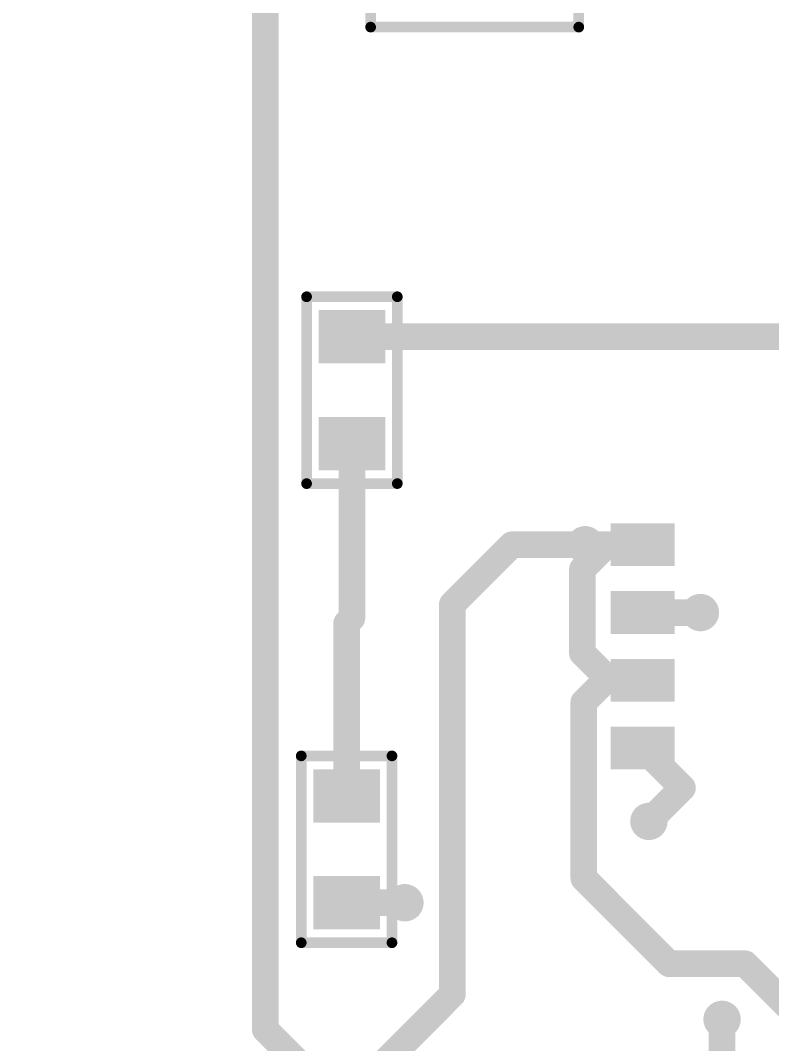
# Model space of a CAD drawing. Header units: millimetres. Extents: x -963 to 6509, y -1367 to 453.
# Drawn here: x 65.72 to 79.8, y -147.76 to -128.59 of the extents above; entities that cross this region are included whole.
import ezdxf

# ---------------------------------------------------------------- set-up
doc = ezdxf.new("R2010")
doc.units = ezdxf.units.MM
doc.header["$LTSCALE"] = 0.5
doc.layers.get('0').update_dxf_attribs({"lineweight": 60})
doc.layers.get('Defpoints').update_dxf_attribs({"color": 5})
for name, color, linetype in [('3-размеры', 6, 'Continuous'), ('TopLayer', 1, 'Continuous'), ('TopOverlay', 2, 'Continuous'), ('TopPaste', 8, 'Continuous'), ('ViaHoleLayer', 16, 'Continuous')]:
    doc.layers.add(name, color=color, linetype=linetype)
doc.styles.get("Standard").update_dxf_attribs({"font": 'isocpeui.ttf', "width": 0.9})
doc.dimstyles.new('Standart', dxfattribs={"dimtxt": 5, "dimasz": 5, "dimexe": 2, "dimexo": 0, "dimgap": 1, "dimtad": 1, "dimtoh": 1, "dimdec": 1, "dimtxsty": 'Standard', "dimcen": 2.5, "dimadec": 0, "dimazin": 0, "dimtfac": 1, "dimtdec": 1, "dimtmove": 0, "dimatfit": 3, "dimldrblk": 'DOTSMALL', "dimfxl": 1, "dimarcsym": 0})

# ---------------------------------------------------------------- blocks, each defined once
blk = doc.blocks.new('*D166')
at = {"layer": '3-размеры', "color": 0, "lineweight": -2, "transparency": 16777216}
for p, q in [((66.43290486808858, -108.3168238663067), (48.99380456198018, -108.3168238663067)), ((50.99380456198018, -110.3168238663067), (50.9938045619802, -161.3168256263068)), ((66.43290486808856, -163.3168256263068), (48.9938045619802, -163.3168256263068))]:
    blk.add_line(p, q, dxfattribs=at)
at = {"layer": '3-размеры', "color": 0, "transparency": 16777216}
for points in [[(50.66047122864685, -110.3168238663067), (51.32713789531352, -110.3168238663067), (50.99380456198018, -108.3168238663067)], [(50.66047122864686, -161.3168256263068), (51.32713789531353, -161.3168256263068), (50.9938045619802, -163.3168256263068)]]:
    blk.add_solid(points, dxfattribs=at)
at = {"layer": 'Defpoints', "color": 0, "transparency": 16777216}
for p in [(66.43290486808858, -108.3168238663067), (50.9938045619802, -163.3168256263068), (66.43290486808856, -163.3168256263068)]:
    blk.add_point(p, dxfattribs=at)
at = {"layer": '3-размеры', "color": 0, "transparency": 16777216, "insert": (48.99380456198014, -132.4962082114098), "char_height": 2, "attachment_point": 5, "rotation": 90}
blk.add_mtext('55', dxfattribs=at)
blk = doc.blocks.new('_DotSmall')
at = {"color": 0, "linetype": 'ByBlock', "const_width": 0.5}
blk.add_lwpolyline([(-0.0625, 0, 1), (0.0625, 0, 1)], format="xyb", close=True, dxfattribs=at)
blk = doc.blocks.new('*D173')
at = {"layer": '3-размеры', "color": 0, "lineweight": -2, "transparency": 16777216}
for p, q in [((67.93290440808855, -111.8168244863068), (55.59753880904053, -111.8168244863068)), ((57.59753880904054, -149.5168466863068), (57.59753880904054, -113.8168244863068)), ((99.38287706808858, -151.5168466863068), (55.59753880904054, -151.5168466863068))]:
    blk.add_line(p, q, dxfattribs=at)
at = {"layer": '3-размеры', "color": 0, "transparency": 16777216}
for points in [[(57.2642054757072, -113.8168244863068), (57.93087214237387, -113.8168244863068), (57.59753880904053, -111.8168244863068)], [(57.26420547570721, -149.5168466863068), (57.93087214237388, -149.5168466863068), (57.59753880904054, -151.5168466863068)]]:
    blk.add_solid(points, dxfattribs=at)
at = {"layer": 'Defpoints', "color": 0, "transparency": 16777216}
for p in [(57.59753880904053, -111.8168244863068), (67.93290440808855, -111.8168244863068), (99.38287706808858, -151.5168466863068)]:
    blk.add_point(p, dxfattribs=at)
at = {"layer": '3-размеры', "color": 0, "transparency": 16777216, "insert": (55.5846600211617, -130.9172992958459), "char_height": 2, "attachment_point": 5, "rotation": 90}
blk.add_mtext('39.7', dxfattribs=at)

msp = doc.modelspace()

# ---------------------------------------------------------------- linework, layer by layer
at = {"layer": 'TopLayer', "color": 0, "const_width": 0.499999}
for points in [[(70.30927506808851, -147.4924706863067), (70.30927506808851, -127.1348278863067)], [(71.93289386808851, -134.5167790863067), (80.50097426808853, -134.5167790863067)], [(71.93289386808851, -139.7856026863067), (71.93289386808851, -136.5167750863067)], [(73.81447506808851, -139.5291134863067), (74.93207506808852, -138.4115134863067)], [(74.93207506808852, -138.4115134863067), (76.30458946808852, -138.4115134863067)], [(76.25287506808851, -138.8705422863067), (76.71190386808851, -138.4115134863067)], [(76.30367506808852, -138.4124278863067), (76.30458946808852, -138.4115134863067)], [(76.30458946808852, -138.4115134863067), (76.71190386808851, -138.4115134863067)], [(76.71190386808851, -138.4115134863067), (77.38337826808853, -138.4115134863067)], [(76.25287506808851, -140.4435134863067), (76.25287506808851, -138.8705422863067)], [(73.81447506808851, -146.8354234863067), (73.81447506808851, -139.5291134863067)], [(77.38337826808853, -139.6815134863067), (78.46176066808852, -139.6815134863067)], [(78.46176066808852, -139.6815134863067), (78.46267506808852, -139.6824278863067)], [(71.83286866808854, -139.8856278863067), (71.93289386808851, -139.7856026863067)], [(71.83286866808854, -143.1168126863067), (71.83286866808854, -139.8856278863067)], [(76.25287506808851, -140.4435134863067), (76.76087506808852, -140.9515134863067)], [(76.27827506808853, -141.3588278863067), (76.68558946808852, -140.9515134863067)], [(76.68558946808852, -140.9515134863067), (76.76087506808852, -140.9515134863067)], [(76.76087506808852, -140.9515134863067), (77.38337826808853, -140.9515134863067)], [(76.27827506808853, -144.6608278863067), (76.27827506808853, -141.3588278863067)], [(77.38337826808853, -142.2215134863067), (78.12668386808852, -142.9648190863067)], [(77.49747506808853, -143.5940278863067), (78.12668386808852, -142.9648190863067)], [(76.27827506808853, -144.6608278863067), (77.87847506808853, -146.2610278863067)], [(71.83286866808854, -145.1168086863067), (72.92425586808852, -145.1168086863067)], [(72.92425586808852, -145.1168086863067), (72.92547506808853, -145.1180278863067)], [(77.87847506808853, -146.2610278863067), (79.30087506808852, -146.2610278863067)], [(79.30087506808852, -146.2610278863067), (81.73338226808852, -148.6935350863067)], [(71.73335146808853, -148.9165470863067), (73.81447506808851, -146.8354234863067)], [(78.86907506808853, -151.1808046863067), (78.86907506808853, -147.3024278863067)], [(70.30927506808851, -147.4924706863067), (71.73335146808853, -148.9165470863067)]]:
    msp.add_lwpolyline(points, dxfattribs=at)
at = {"layer": 'TopLayer', "color": 0}
for points, const_width in [([(71.80789538808853, -134.5167790863067, 1), (72.05789234808853, -134.5167790863067, 1)], 0.2499995), ([(71.80789538808853, -136.5167750863067, 1), (72.05789234808853, -136.5167750863067, 1)], 0.2499995), ([(74.80707658808853, -138.4115134863067, 1), (75.05707354808851, -138.4115134863067, 1)], 0.2499995), ([(74.80707658808853, -138.4115134863067, 1), (75.05707354808851, -138.4115134863067, 1)], 0.2499995), ([(76.12867414808852, -138.4124278863067, 1), (76.47867598808853, -138.4124278863067, 1)], 0.3499993), ([(76.17867658808854, -138.4124278863067, 1), (76.42867354808851, -138.4124278863067, 1)], 0.2499995), ([(76.17959098808853, -138.4115134863067, 1), (76.42958794808851, -138.4115134863067, 1)], 0.2499995), ([(76.17959098808853, -138.4115134863067, 1), (76.42958794808851, -138.4115134863067, 1)], 0.2499995), ([(76.17959098808853, -138.4115134863067, 1), (76.42958794808851, -138.4115134863067, 1)], 0.2499995), ([(76.58690538808852, -138.4115134863067, 1), (76.83690234808853, -138.4115134863067, 1)], 0.2499995), ([(76.58690538808852, -138.4115134863067, 1), (76.83690234808853, -138.4115134863067, 1)], 0.2499995), ([(76.58690538808852, -138.4115134863067, 1), (76.83690234808853, -138.4115134863067, 1)], 0.2499995), ([(77.25837978808852, -138.4115134863067, 1), (77.50837674808852, -138.4115134863067, 1)], 0.2499995), ([(76.12787658808853, -138.8705422863067, 1), (76.37787354808853, -138.8705422863067, 1)], 0.2499995), ([(76.12787658808853, -138.8705422863067, 1), (76.37787354808853, -138.8705422863067, 1)], 0.2499995), ([(73.68947658808852, -139.5291134863067, 1), (73.93947354808853, -139.5291134863067, 1)], 0.2499995), ([(73.68947658808852, -139.5291134863067, 1), (73.93947354808853, -139.5291134863067, 1)], 0.2499995), ([(77.25837978808852, -139.6815134863067, 1), (77.50837674808852, -139.6815134863067, 1)], 0.2499995), ([(78.28767414808851, -139.6824278863067, 1), (78.63767598808852, -139.6824278863067, 1)], 0.3499993), ([(78.33676218808853, -139.6815134863067, 1), (78.58675914808853, -139.6815134863067, 1)], 0.2499995), ([(78.33676218808853, -139.6815134863067, 1), (78.58675914808853, -139.6815134863067, 1)], 0.2499995), ([(78.33767658808853, -139.6824278863067, 1), (78.58767354808853, -139.6824278863067, 1)], 0.2499995), ([(71.70787018808852, -139.8856278863067, 1), (71.95786714808852, -139.8856278863067, 1)], 0.2499995), ([(71.70787018808852, -139.8856278863067, 1), (71.95786714808852, -139.8856278863067, 1)], 0.2499995), ([(71.80789538808853, -139.7856026863067, 1), (72.05789234808853, -139.7856026863067, 1)], 0.2499995), ([(71.80789538808853, -139.7856026863067, 1), (72.05789234808853, -139.7856026863067, 1)], 0.2499995), ([(76.12787658808853, -140.4435134863067, 1), (76.37787354808853, -140.4435134863067, 1)], 0.2499995), ([(76.12787658808853, -140.4435134863067, 1), (76.37787354808853, -140.4435134863067, 1)], 0.2499995), ([(76.56059098808853, -140.9515134863067, 1), (76.81058794808851, -140.9515134863067, 1)], 0.2499995), ([(76.56059098808853, -140.9515134863067, 1), (76.81058794808851, -140.9515134863067, 1)], 0.2499995), ([(76.63587658808854, -140.9515134863067, 1), (76.88587354808851, -140.9515134863067, 1)], 0.2499995), ([(76.63587658808854, -140.9515134863067, 1), (76.88587354808851, -140.9515134863067, 1)], 0.2499995), ([(76.63587658808854, -140.9515134863067, 1), (76.88587354808851, -140.9515134863067, 1)], 0.2499995), ([(77.25837978808852, -140.9515134863067, 1), (77.50837674808852, -140.9515134863067, 1)], 0.2499995), ([(76.15327658808852, -141.3588278863067, 1), (76.40327354808852, -141.3588278863067, 1)], 0.2499995), ([(76.15327658808852, -141.3588278863067, 1), (76.40327354808852, -141.3588278863067, 1)], 0.2499995), ([(77.25837978808852, -142.2215134863067, 1), (77.50837674808852, -142.2215134863067, 1)], 0.2499995), ([(78.00168538808853, -142.9648190863067, 1), (78.25168234808854, -142.9648190863067, 1)], 0.2499995), ([(78.00168538808853, -142.9648190863067, 1), (78.25168234808854, -142.9648190863067, 1)], 0.2499995), ([(71.70787018808852, -143.1168126863067, 1), (71.95786714808852, -143.1168126863067, 1)], 0.2499995), ([(77.32247414808853, -143.5940278863067, 1), (77.67247598808854, -143.5940278863067, 1)], 0.3499993), ([(77.37247658808852, -143.5940278863067, 1), (77.62247354808852, -143.5940278863067, 1)], 0.2499995), ([(76.15327658808852, -144.6608278863067, 1), (76.40327354808852, -144.6608278863067, 1)], 0.2499995), ([(76.15327658808852, -144.6608278863067, 1), (76.40327354808852, -144.6608278863067, 1)], 0.2499995), ([(71.70787018808852, -145.1168086863067, 1), (71.95786714808852, -145.1168086863067, 1)], 0.2499995), ([(72.75047414808853, -145.1180278863067, 1), (73.10047598808853, -145.1180278863067, 1)], 0.3499993), ([(72.79925738808853, -145.1168086863067, 1), (73.04925434808851, -145.1168086863067, 1)], 0.2499995), ([(72.79925738808853, -145.1168086863067, 1), (73.04925434808851, -145.1168086863067, 1)], 0.2499995), ([(72.80047658808851, -145.1180278863067, 1), (73.05047354808852, -145.1180278863067, 1)], 0.2499995), ([(77.75347658808852, -146.2610278863067, 1), (78.00347354808852, -146.2610278863067, 1)], 0.2499995), ([(77.75347658808852, -146.2610278863067, 1), (78.00347354808852, -146.2610278863067, 1)], 0.2499995), ([(79.17587658808853, -146.2610278863067, 1), (79.42587354808853, -146.2610278863067, 1)], 0.2499995), ([(79.17587658808853, -146.2610278863067, 1), (79.42587354808853, -146.2610278863067, 1)], 0.2499995), ([(73.68947658808852, -146.8354234863067, 1), (73.93947354808853, -146.8354234863067, 1)], 0.2499995), ([(73.68947658808852, -146.8354234863067, 1), (73.93947354808853, -146.8354234863067, 1)], 0.2499995), ([(78.69407414808853, -147.3024278863067, 1), (79.04407598808854, -147.3024278863067, 1)], 0.3499993), ([(78.74407658808852, -147.3024278863067, 1), (78.99407354808852, -147.3024278863067, 1)], 0.2499995), ([(70.18427658808852, -147.4924706863067, 1), (70.43427354808853, -147.4924706863067, 1)], 0.2499995), ([(70.18427658808852, -147.4924706863067, 1), (70.43427354808853, -147.4924706863067, 1)], 0.2499995)]:
    msp.add_lwpolyline(points, format="xyb", close=True, dxfattribs=dict(at, const_width=const_width))
for points in [[(71.30789130808851, -134.0168461263067), (71.3078913080885, -135.0168441263067), (72.5578913480885, -134.0168461263067), (72.5578913480885, -135.0168441263067)], [(71.3078913080885, -136.0168421263067), (71.3078913080885, -137.0168401263067), (72.5578913480885, -136.0168421263067), (72.5578913480885, -137.0168401263067)], [(77.98337706808849, -138.0115142863067), (76.78337946808848, -138.0115142863067), (77.98337706808849, -138.8115126863067), (76.78337946808848, -138.8115126863067)], [(77.98337706808849, -139.2815142863067), (76.78337946808848, -139.2815142863067), (77.98337706808849, -140.0815126863067), (76.78337946808848, -140.0815126863067)], [(77.98337706808849, -140.5515142863067), (76.78337946808848, -140.5515142863067), (77.98337706808849, -141.3515126863067), (76.78337946808848, -141.3515126863067)], [(77.98337706808849, -141.8215142863067), (76.78337946808848, -141.8215142863067), (77.98337706808849, -142.6215126863067), (76.78337946808848, -142.6215126863067)], [(72.45786868808852, -143.6168116863067), (72.45786868808852, -142.6168136863067), (71.20786864808854, -143.6168116863067), (71.20786864808854, -142.6168136863067)], [(72.45786868808852, -145.6168076863067), (72.45786868808852, -144.6168096863067), (71.20786864808854, -145.6168076863067), (71.20786864808854, -144.6168096863067)]]:
    msp.add_solid(points, dxfattribs=at)
at = {"layer": 'TopOverlay'}
for points, const_width in [([(72.2833630680885, -128.7165366863067), (72.2833630680885, -126.9165402863067)], 0.1999996), ([(76.1833806680885, -128.7165366863067), (76.1833806680885, -126.9165402863067)], 0.1999996), ([(72.2833630680885, -128.7165366863067), (76.1833806680885, -128.7165366863067)], 0.1999996), ([(71.0829057280885, -133.7668339263067), (71.0829057280885, -137.2668523263067)], 0.1999996), ([(72.78287692808851, -133.7668339263067), (71.0829057280885, -133.7668339263067)], 0.1999996), ([(72.78287692808851, -133.7668339263067), (72.78287692808851, -137.2668523263067)], 0.1999996), ([(72.78287692808851, -137.2668523263067), (71.0829057280885, -137.2668523263067)], 0.1999996), ([(70.98288306808853, -145.8668198863067), (70.98288306808853, -142.3668014863067)], 0.1999996000000001), ([(70.98288306808853, -142.3668014863067), (72.68290506808853, -142.3668014863067)], 0.1999996000000001), ([(72.68290506808853, -145.8668198863067), (72.68290506808853, -142.3668014863067)], 0.1999996000000001), ([(70.98288306808853, -145.8668198863067), (72.68290506808853, -145.8668198863067)], 0.1999996000000001)]:
    msp.add_lwpolyline(points, dxfattribs=dict(at, const_width=const_width))
for points, const_width in [([(72.3333629680885, -128.7165366863067, 1), (72.2333631680885, -128.7165366863067, 1)], 0.0999998), ([(72.3333629680885, -128.7165366863067, 1), (72.2333631680885, -128.7165366863067, 1)], 0.0999998), ([(76.23338056808849, -128.7165366863067, 1), (76.1333807680885, -128.7165366863067, 1)], 0.0999998), ([(76.23338056808849, -128.7165366863067, 1), (76.1333807680885, -128.7165366863067, 1)], 0.0999998), ([(71.0829057280885, -133.7168340263067, 1), (71.0829057280885, -133.8168338263067, 1)], 0.0999998), ([(71.0829057280885, -133.7168340263067, 1), (71.0829057280885, -133.8168338263067, 1)], 0.0999998), ([(72.78287692808851, -133.7168340263067, 1), (72.78287692808851, -133.8168338263067, 1)], 0.0999998), ([(72.78287692808851, -133.7168340263067, 1), (72.78287692808851, -133.8168338263067, 1)], 0.0999998), ([(71.0829057280885, -137.2168524263067, 1), (71.0829057280885, -137.3168522263067, 1)], 0.0999998), ([(71.0829057280885, -137.2168524263067, 1), (71.0829057280885, -137.3168522263067, 1)], 0.0999998), ([(72.78287692808851, -137.2168524263067, 1), (72.78287692808851, -137.3168522263067, 1)], 0.0999998), ([(72.78287692808851, -137.2168524263067, 1), (72.78287692808851, -137.3168522263067, 1)], 0.0999998), ([(70.98288306808853, -142.4168013863067, 1), (70.98288306808853, -142.3168015863067, 1)], 0.09999980000000003), ([(70.98288306808853, -142.4168013863067, 1), (70.98288306808853, -142.3168015863067, 1)], 0.09999980000000003), ([(72.68290506808853, -142.4168013863067, 1), (72.68290506808853, -142.3168015863067, 1)], 0.09999980000000003), ([(72.68290506808853, -142.4168013863067, 1), (72.68290506808853, -142.3168015863067, 1)], 0.09999980000000003), ([(70.98288306808853, -145.9168197863067, 1), (70.98288306808853, -145.8168199863067, 1)], 0.09999980000000003), ([(70.98288306808853, -145.9168197863067, 1), (70.98288306808853, -145.8168199863067, 1)], 0.09999980000000003), ([(72.68290506808853, -145.9168197863067, 1), (72.68290506808853, -145.8168199863067, 1)], 0.09999980000000003), ([(72.68290506808853, -145.9168197863067, 1), (72.68290506808853, -145.8168199863067, 1)], 0.09999980000000003)]:
    msp.add_lwpolyline(points, format="xyb", close=True, dxfattribs=dict(at, const_width=const_width))
at = {"layer": 'TopPaste', "color": 0}
for points in [[(71.30789130808851, -134.0168461263067), (71.3078913080885, -135.0168441263067), (72.5578913480885, -134.0168461263067), (72.5578913480885, -135.0168441263067)], [(71.3078913080885, -136.0168421263067), (71.3078913080885, -137.0168401263067), (72.5578913480885, -136.0168421263067), (72.5578913480885, -137.0168401263067)], [(77.98337706808849, -138.0115142863067), (76.78337946808848, -138.0115142863067), (77.98337706808849, -138.8115126863067), (76.78337946808848, -138.8115126863067)], [(77.98337706808849, -139.2815142863067), (76.78337946808848, -139.2815142863067), (77.98337706808849, -140.0815126863067), (76.78337946808848, -140.0815126863067)], [(77.98337706808849, -140.5515142863067), (76.78337946808848, -140.5515142863067), (77.98337706808849, -141.3515126863067), (76.78337946808848, -141.3515126863067)], [(77.98337706808849, -141.8215142863067), (76.78337946808848, -141.8215142863067), (77.98337706808849, -142.6215126863067), (76.78337946808848, -142.6215126863067)], [(72.45786868808852, -143.6168116863067), (72.45786868808852, -142.6168136863067), (71.20786864808854, -143.6168116863067), (71.20786864808854, -142.6168136863067)], [(72.45786868808852, -145.6168076863067), (72.45786868808852, -144.6168096863067), (71.20786864808854, -145.6168076863067), (71.20786864808854, -144.6168096863067)]]:
    msp.add_solid(points, dxfattribs=at)
at = {"layer": 'ViaHoleLayer', "color": 0, "const_width": 0.1999996}
for points in [[(76.2036752686966, -138.4124278849503, 1), (76.40367486869661, -138.4124278849503, 1)], [(78.36267526869662, -139.6824278849504, 1), (78.5626748686966, -139.6824278849504, 1)], [(77.39747526869661, -143.5940278849503, 1), (77.5974748686966, -143.5940278849503, 1)], [(72.82547526869661, -145.1180278849504, 1), (73.02547486869662, -145.1180278849504, 1)], [(78.76907526869661, -147.3024278849504, 1), (78.9690748686966, -147.3024278849504, 1)]]:
    msp.add_lwpolyline(points, format="xyb", close=True, dxfattribs=at)

# ---------------------------------------------------------------- dimensions: what is measured, and where the dimension line sits
at = {"layer": '3-размеры', "color": 0}
dim = msp.add_linear_dim(base=(50.9938045619802, -163.3168256263068), p1=(66.43290486808856, -108.3168238663067), p2=(66.43290486808853, -163.3168256263067), angle=90, dimstyle='Standart', override={"dimtxt": 2, "dimasz": 2}, dxfattribs=at)
dim.commit()
dim.dimension.update_dxf_attribs({"geometry": '*D166', "text_midpoint": (50.99380456198014, -132.4962082114098), "dimtype": 160})
dim = msp.add_linear_dim(base=(57.59753880904053, -111.8168244863068), p1=(99.38287706808852, -151.5168466863067), p2=(67.93290440808852, -111.8168244863067), angle=90, text='39.7', dimstyle='Standart', override={"dimtxt": 2, "dimasz": 2}, dxfattribs=at)
dim.commit()
dim.dimension.update_dxf_attribs({"geometry": '*D173', "text_midpoint": (57.59753880904049, -130.9172992958459), "dimtype": 160})

doc.saveas('drawing.dxf')
